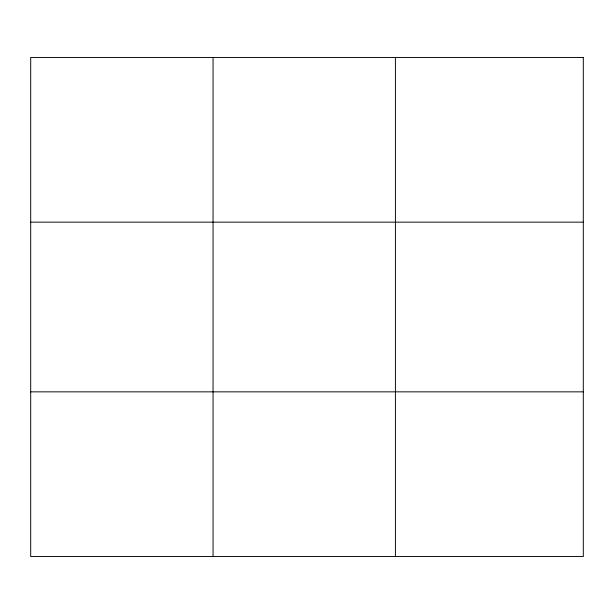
<?xml version="1.0" encoding="UTF-8"?>
<svg xmlns="http://www.w3.org/2000/svg" width="614" height="614" viewBox="0 0 614 614"><rect width="100%" height="100%" fill="white"/><g stroke="black" fill="none" stroke-linecap="round" stroke-linejoin="round"><path stroke-width="0.92" d="M213.058 556.545L213.058 57.455M395.416 556.545L395.416 57.455M30.7 222.153L583.3 222.153M30.7 391.847L583.3 391.847M583.3 57.455L583.3 556.545L30.7 556.545L30.7 57.455L583.3 57.455"/></g></svg>
